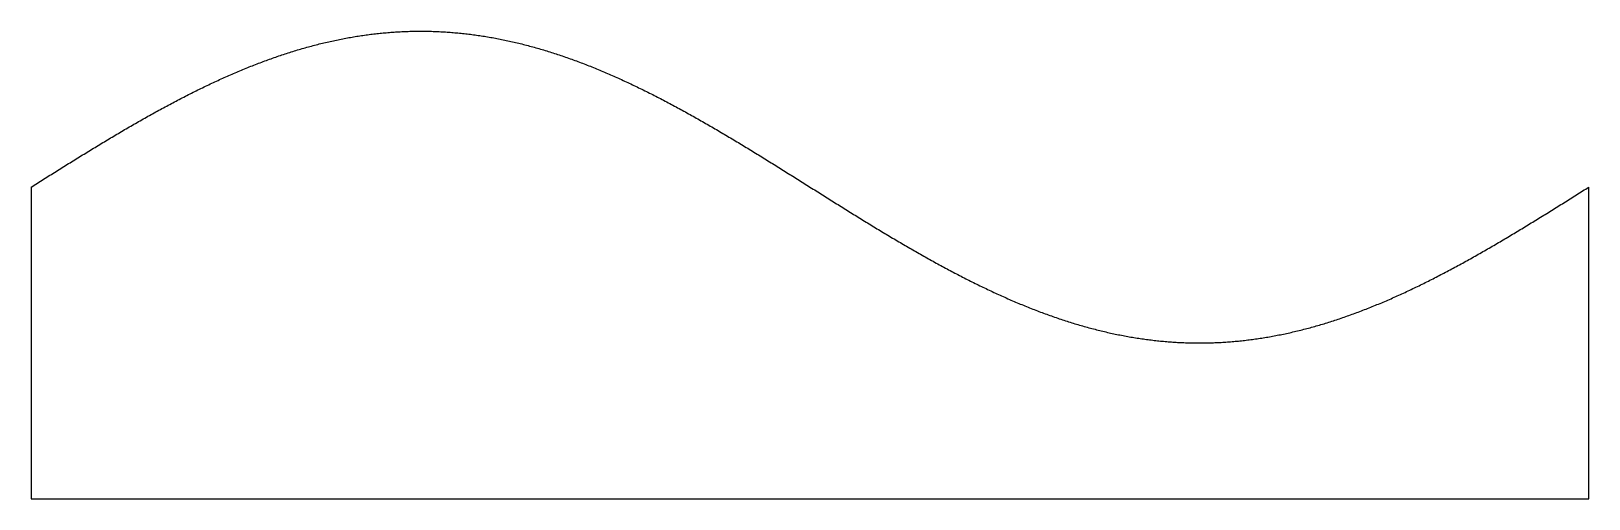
# Model space of a CAD drawing. Header units: centimetres. Extents: x 0 to 500, y -100 to 50.
import ezdxf

# ---------------------------------------------------------------- set-up
doc = ezdxf.new("R2010")
doc.units = ezdxf.units.CM
doc.layers.get('0').update_dxf_attribs({"linetype": 'CONTINUOUS', "lineweight": 25})

msp = doc.modelspace()

# ---------------------------------------------------------------- linework, layer by layer
for p, q in [((89, 44.97), (89.5, 45.11)), ((89.5, 45.11), (90, 45.24)), ((90, 45.24), (90.5, 45.37)), ((90.5, 45.37), (91, 45.51)), ((91, 45.51), (91.5, 45.63)), ((91.5, 45.63), (92, 45.76)), ((92, 45.76), (92.5, 45.89)), ((92.5, 45.89), (93, 46.01)), ((93, 46.01), (93.5, 46.13)), ((93.5, 46.13), (94, 46.25)), ((94, 46.25), (94.5, 46.37)), ((94.5, 46.37), (95, 46.49)), ((95, 46.49), (95.5, 46.6)), ((95.5, 46.6), (96, 46.72)), ((96, 46.72), (96.5, 46.83)), ((96.5, 46.83), (97, 46.94)), ((97, 46.94), (97.5, 47.04)), ((97.5, 47.04), (98, 47.15)), ((98, 47.15), (98.5, 47.25)), ((98.5, 47.25), (99, 47.35)), ((99, 47.35), (99.5, 47.45)), ((99.5, 47.45), (100, 47.55)), ((100, 47.55), (100.5, 47.65)), ((100.5, 47.65), (101, 47.74)), ((101, 47.74), (101.5, 47.84)), ((101.5, 47.84), (102, 47.93)), ((102, 47.93), (102.5, 48.01)), ((102.5, 48.01), (103, 48.1)), ((103, 48.1), (103.5, 48.19)), ((103.5, 48.19), (104, 48.27)), ((104, 48.27), (104.5, 48.35)), ((104.5, 48.35), (105, 48.43)), ((105, 48.43), (105.5, 48.51)), ((105.5, 48.51), (106, 48.58)), ((106, 48.58), (106.5, 48.65)), ((106.5, 48.65), (107, 48.73)), ((107, 48.73), (107.5, 48.8)), ((107.5, 48.8), (108, 48.86)), ((108, 48.86), (108.5, 48.93)), ((108.5, 48.93), (109, 48.99)), ((109, 48.99), (109.5, 49.05)), ((109.5, 49.05), (110, 49.11)), ((110, 49.11), (110.5, 49.17)), ((110.5, 49.17), (111, 49.23)), ((111, 49.23), (111.5, 49.28)), ((111.5, 49.28), (112, 49.33)), ((112, 49.33), (112.5, 49.38)), ((112.5, 49.38), (113, 49.43)), ((113, 49.43), (113.5, 49.48)), ((113.5, 49.48), (114, 49.52)), ((114, 49.52), (114.5, 49.57)), ((114.5, 49.57), (115, 49.61)), ((115, 49.61), (115.5, 49.64)), ((115.5, 49.64), (116, 49.68)), ((116, 49.68), (116.5, 49.72)), ((116.5, 49.72), (117, 49.75)), ((117, 49.75), (117.5, 49.78)), ((117.5, 49.78), (118, 49.81)), ((118, 49.81), (118.5, 49.83)), ((118.5, 49.83), (119, 49.86)), ((119, 49.86), (119.5, 49.88)), ((119.5, 49.88), (120, 49.9)), ((120, 49.9), (120.5, 49.92)), ((120.5, 49.92), (121, 49.94)), ((121, 49.94), (121.5, 49.95)), ((121.5, 49.95), (122, 49.96)), ((122, 49.96), (122.5, 49.98)), ((122.5, 49.98), (123, 49.98)), ((123, 49.98), (123.5, 49.99)), ((123.5, 49.99), (124, 50)), ((124, 50), (124.5, 50)), ((124.5, 50), (125, 50)), ((125, 50), (125.5, 50)), ((125.5, 50), (126, 50)), ((126, 50), (126.5, 49.99)), ((126.5, 49.99), (127, 49.98)), ((127, 49.98), (127.5, 49.98)), ((127.5, 49.98), (128, 49.96)), ((128, 49.96), (128.5, 49.95)), ((128.5, 49.95), (129, 49.94)), ((129, 49.94), (129.5, 49.92)), ((129.5, 49.92), (130, 49.9)), ((130, 49.9), (130.5, 49.88)), ((130.5, 49.88), (131, 49.86)), ((131, 49.86), (131.5, 49.83)), ((131.5, 49.83), (132, 49.81)), ((132, 49.81), (132.5, 49.78)), ((132.5, 49.78), (133, 49.75)), ((133, 49.75), (133.5, 49.72)), ((133.5, 49.72), (134, 49.68)), ((134, 49.68), (134.5, 49.64)), ((134.5, 49.64), (135, 49.61)), ((135, 49.61), (135.5, 49.57)), ((135.5, 49.57), (136, 49.52)), ((136, 49.52), (136.5, 49.48)), ((136.5, 49.48), (137, 49.43)), ((137, 49.43), (137.5, 49.38)), ((137.5, 49.38), (138, 49.33)), ((138, 49.33), (138.5, 49.28)), ((138.5, 49.28), (139, 49.23)), ((139, 49.23), (139.5, 49.17)), ((139.5, 49.17), (140, 49.11)), ((140, 49.11), (140.5, 49.05)), ((140.5, 49.05), (141, 48.99)), ((141, 48.99), (141.5, 48.93)), ((141.5, 48.93), (142, 48.86)), ((142, 48.86), (142.5, 48.8)), ((142.5, 48.8), (143, 48.73)), ((143, 48.73), (143.5, 48.65)), ((143.5, 48.65), (144, 48.58)), ((144, 48.58), (144.5, 48.51)), ((144.5, 48.51), (145, 48.43)), ((145, 48.43), (145.5, 48.35)), ((145.5, 48.35), (146, 48.27)), ((146, 48.27), (146.5, 48.19)), ((146.5, 48.19), (147, 48.1)), ((147, 48.1), (147.5, 48.01)), ((147.5, 48.01), (148, 47.93)), ((148, 47.93), (148.5, 47.84)), ((148.5, 47.84), (149, 47.74)), ((149, 47.74), (149.5, 47.65)), ((149.5, 47.65), (150, 47.55)), ((150, 47.55), (150.5, 47.45)), ((150.5, 47.45), (151, 47.35)), ((151, 47.35), (151.5, 47.25)), ((151.5, 47.25), (152, 47.15)), ((152, 47.15), (152.5, 47.04)), ((152.5, 47.04), (153, 46.94)), ((153, 46.94), (153.5, 46.83)), ((153.5, 46.83), (154, 46.72)), ((154, 46.72), (154.5, 46.6)), ((154.5, 46.6), (155, 46.49)), ((155, 46.49), (155.5, 46.37)), ((155.5, 46.37), (156, 46.25)), ((156, 46.25), (156.5, 46.13)), ((156.5, 46.13), (157, 46.01)), ((157, 46.01), (157.5, 45.89)), ((157.5, 45.89), (158, 45.76)), ((158, 45.76), (158.5, 45.63)), ((158.5, 45.63), (159, 45.51)), ((159, 45.51), (159.5, 45.37)), ((159.5, 45.37), (160, 45.24)), ((160, 45.24), (160.5, 45.11)), ((160.5, 45.11), (161, 44.97)), ((73.5, 39.89), (74, 40.08)), ((74, 40.08), (74.5, 40.27)), ((74.5, 40.27), (75, 40.45)), ((75, 40.45), (75.5, 40.63)), ((75.5, 40.63), (76, 40.82)), ((76, 40.82), (76.5, 41)), ((76.5, 41), (77, 41.18)), ((77, 41.18), (77.5, 41.35)), ((77.5, 41.35), (78, 41.53)), ((78, 41.53), (78.5, 41.7)), ((78.5, 41.7), (79, 41.88)), ((79, 41.88), (79.5, 42.05)), ((79.5, 42.05), (80, 42.22)), ((80, 42.22), (80.5, 42.38)), ((80.5, 42.38), (81, 42.55)), ((81, 42.55), (81.5, 42.71)), ((81.5, 42.71), (82, 42.88)), ((82, 42.88), (82.5, 43.04)), ((82.5, 43.04), (83, 43.2)), ((83, 43.2), (83.5, 43.35)), ((83.5, 43.35), (84, 43.51)), ((84, 43.51), (84.5, 43.66)), ((84.5, 43.66), (85, 43.82)), ((85, 43.82), (85.5, 43.97)), ((85.5, 43.97), (86, 44.11)), ((86, 44.11), (86.5, 44.26)), ((86.5, 44.26), (87, 44.41)), ((87, 44.41), (87.5, 44.55)), ((87.5, 44.55), (88, 44.69)), ((88, 44.69), (88.5, 44.83)), ((88.5, 44.83), (89, 44.97)), ((161, 44.97), (161.5, 44.83)), ((161.5, 44.83), (162, 44.69)), ((162, 44.69), (162.5, 44.55)), ((162.5, 44.55), (163, 44.41)), ((163, 44.41), (163.5, 44.26)), ((163.5, 44.26), (164, 44.11)), ((164, 44.11), (164.5, 43.97)), ((164.5, 43.97), (165, 43.82)), ((165, 43.82), (165.5, 43.66)), ((165.5, 43.66), (166, 43.51)), ((166, 43.51), (166.5, 43.35)), ((166.5, 43.35), (167, 43.2)), ((167, 43.2), (167.5, 43.04)), ((167.5, 43.04), (168, 42.88)), ((168, 42.88), (168.5, 42.71)), ((168.5, 42.71), (169, 42.55)), ((169, 42.55), (169.5, 42.38)), ((169.5, 42.38), (170, 42.22)), ((170, 42.22), (170.5, 42.05)), ((170.5, 42.05), (171, 41.88)), ((171, 41.88), (171.5, 41.7)), ((171.5, 41.7), (172, 41.53)), ((172, 41.53), (172.5, 41.35)), ((172.5, 41.35), (173, 41.18)), ((173, 41.18), (173.5, 41)), ((173.5, 41), (174, 40.82)), ((174, 40.82), (174.5, 40.63)), ((174.5, 40.63), (175, 40.45)), ((175, 40.45), (175.5, 40.27)), ((175.5, 40.27), (176, 40.08)), ((176, 40.08), (176.5, 39.89)), ((61.5, 34.91), (62, 35.13)), ((62, 35.13), (62.5, 35.36)), ((62.5, 35.36), (63, 35.58)), ((63, 35.58), (63.5, 35.8)), ((63.5, 35.8), (64, 36.02)), ((64, 36.02), (64.5, 36.23)), ((64.5, 36.23), (65, 36.45)), ((65, 36.45), (65.5, 36.66)), ((65.5, 36.66), (66, 36.88)), ((66, 36.88), (66.5, 37.09)), ((66.5, 37.09), (67, 37.3)), ((67, 37.3), (67.5, 37.51)), ((67.5, 37.51), (68, 37.71)), ((68, 37.71), (68.5, 37.92)), ((68.5, 37.92), (69, 38.12)), ((69, 38.12), (69.5, 38.32)), ((69.5, 38.32), (70, 38.53)), ((70, 38.53), (70.5, 38.73)), ((70.5, 38.73), (71, 38.92)), ((71, 38.92), (71.5, 39.12)), ((71.5, 39.12), (72, 39.31)), ((72, 39.31), (72.5, 39.51)), ((72.5, 39.51), (73, 39.7)), ((73, 39.7), (73.5, 39.89)), ((176.5, 39.89), (177, 39.7)), ((177, 39.7), (177.5, 39.51)), ((177.5, 39.51), (178, 39.31)), ((178, 39.31), (178.5, 39.12)), ((178.5, 39.12), (179, 38.92)), ((179, 38.92), (179.5, 38.73)), ((179.5, 38.73), (180, 38.53)), ((180, 38.53), (180.5, 38.32)), ((180.5, 38.32), (181, 38.12)), ((181, 38.12), (181.5, 37.92)), ((181.5, 37.92), (182, 37.71)), ((182, 37.71), (182.5, 37.51)), ((182.5, 37.51), (183, 37.3)), ((183, 37.3), (183.5, 37.09)), ((183.5, 37.09), (184, 36.88)), ((184, 36.88), (184.5, 36.66)), ((184.5, 36.66), (185, 36.45)), ((185, 36.45), (185.5, 36.23)), ((185.5, 36.23), (186, 36.02)), ((186, 36.02), (186.5, 35.8)), ((186.5, 35.8), (187, 35.58)), ((187, 35.58), (187.5, 35.36)), ((187.5, 35.36), (188, 35.13)), ((188, 35.13), (188.5, 34.91)), ((51, 29.9), (51.5, 30.15)), ((51.5, 30.15), (52, 30.4)), ((52, 30.4), (52.5, 30.65)), ((52.5, 30.65), (53, 30.89)), ((53, 30.89), (53.5, 31.14)), ((53.5, 31.14), (54, 31.38)), ((54, 31.38), (54.5, 31.63)), ((54.5, 31.63), (55, 31.87)), ((55, 31.87), (55.5, 32.11)), ((55.5, 32.11), (56, 32.35)), ((56, 32.35), (56.5, 32.59)), ((56.5, 32.59), (57, 32.83)), ((57, 32.83), (57.5, 33.07)), ((57.5, 33.07), (58, 33.3)), ((58, 33.3), (58.5, 33.53)), ((58.5, 33.53), (59, 33.77)), ((59, 33.77), (59.5, 34)), ((59.5, 34), (60, 34.23)), ((60, 34.23), (60.5, 34.46)), ((60.5, 34.46), (61, 34.68)), ((61, 34.68), (61.5, 34.91)), ((188.5, 34.91), (189, 34.68)), ((189, 34.68), (189.5, 34.46)), ((189.5, 34.46), (190, 34.23)), ((190, 34.23), (190.5, 34)), ((190.5, 34), (191, 33.77)), ((191, 33.77), (191.5, 33.53)), ((191.5, 33.53), (192, 33.3)), ((192, 33.3), (192.5, 33.07)), ((192.5, 33.07), (193, 32.83)), ((193, 32.83), (193.5, 32.59)), ((193.5, 32.59), (194, 32.35)), ((194, 32.35), (194.5, 32.11)), ((194.5, 32.11), (195, 31.87)), ((195, 31.87), (195.5, 31.63)), ((195.5, 31.63), (196, 31.38)), ((196, 31.38), (196.5, 31.14)), ((196.5, 31.14), (197, 30.89)), ((197, 30.89), (197.5, 30.65)), ((197.5, 30.65), (198, 30.4)), ((198, 30.4), (198.5, 30.15)), ((198.5, 30.15), (199, 29.9)), ((41.5, 24.91), (42, 25.18)), ((42, 25.18), (42.5, 25.45)), ((42.5, 25.45), (43, 25.72)), ((43, 25.72), (43.5, 25.99)), ((43.5, 25.99), (44, 26.26)), ((44, 26.26), (44.5, 26.53)), ((44.5, 26.53), (45, 26.79)), ((45, 26.79), (45.5, 27.06)), ((45.5, 27.06), (46, 27.32)), ((46, 27.32), (46.5, 27.58)), ((46.5, 27.58), (47, 27.84)), ((47, 27.84), (47.5, 28.1)), ((47.5, 28.1), (48, 28.36)), ((48, 28.36), (48.5, 28.62)), ((48.5, 28.62), (49, 28.88)), ((49, 28.88), (49.5, 29.13)), ((49.5, 29.13), (50, 29.39)), ((50, 29.39), (50.5, 29.64)), ((50.5, 29.64), (51, 29.9)), ((199, 29.9), (199.5, 29.64)), ((199.5, 29.64), (200, 29.39)), ((200, 29.39), (200.5, 29.13)), ((200.5, 29.13), (201, 28.88)), ((201, 28.88), (201.5, 28.62)), ((201.5, 28.62), (202, 28.36)), ((202, 28.36), (202.5, 28.1)), ((202.5, 28.1), (203, 27.84)), ((203, 27.84), (203.5, 27.58)), ((203.5, 27.58), (204, 27.32)), ((204, 27.32), (204.5, 27.06)), ((204.5, 27.06), (205, 26.79)), ((205, 26.79), (205.5, 26.53)), ((205.5, 26.53), (206, 26.26)), ((206, 26.26), (206.5, 25.99)), ((206.5, 25.99), (207, 25.72)), ((207, 25.72), (207.5, 25.45)), ((207.5, 25.45), (208, 25.18)), ((208, 25.18), (208.5, 24.91)), ((32.5, 19.86), (33, 20.15)), ((33, 20.15), (33.5, 20.43)), ((33.5, 20.43), (34, 20.72)), ((34, 20.72), (34.5, 21)), ((34.5, 21), (35, 21.29)), ((35, 21.29), (35.5, 21.57)), ((35.5, 21.57), (36, 21.86)), ((36, 21.86), (36.5, 22.14)), ((36.5, 22.14), (37, 22.42)), ((37, 22.42), (37.5, 22.7)), ((37.5, 22.7), (38, 22.98)), ((38, 22.98), (38.5, 23.26)), ((38.5, 23.26), (39, 23.54)), ((39, 23.54), (39.5, 23.81)), ((39.5, 23.81), (40, 24.09)), ((40, 24.09), (40.5, 24.36)), ((40.5, 24.36), (41, 24.64)), ((41, 24.64), (41.5, 24.91)), ((208.5, 24.91), (209, 24.64)), ((209, 24.64), (209.5, 24.36)), ((209.5, 24.36), (210, 24.09)), ((210, 24.09), (210.5, 23.81)), ((210.5, 23.81), (211, 23.54)), ((211, 23.54), (211.5, 23.26)), ((211.5, 23.26), (212, 22.98)), ((212, 22.98), (212.5, 22.7)), ((212.5, 22.7), (213, 22.42)), ((213, 22.42), (213.5, 22.14)), ((213.5, 22.14), (214, 21.86)), ((214, 21.86), (214.5, 21.57)), ((214.5, 21.57), (215, 21.29)), ((215, 21.29), (215.5, 21)), ((215.5, 21), (216, 20.72)), ((216, 20.72), (216.5, 20.43)), ((216.5, 20.43), (217, 20.15)), ((217, 20.15), (217.5, 19.86)), ((24, 14.85), (24.5, 15.15)), ((24.5, 15.15), (25, 15.45)), ((25, 15.45), (25.5, 15.75)), ((25.5, 15.75), (26, 16.05)), ((26, 16.05), (26.5, 16.34)), ((26.5, 16.34), (27, 16.64)), ((27, 16.64), (27.5, 16.94)), ((27.5, 16.94), (28, 17.23)), ((28, 17.23), (28.5, 17.53)), ((28.5, 17.53), (29, 17.82)), ((29, 17.82), (29.5, 18.11)), ((29.5, 18.11), (30, 18.41)), ((30, 18.41), (30.5, 18.7)), ((30.5, 18.7), (31, 18.99)), ((31, 18.99), (31.5, 19.28)), ((31.5, 19.28), (32, 19.57)), ((32, 19.57), (32.5, 19.86)), ((217.5, 19.86), (218, 19.57)), ((218, 19.57), (218.5, 19.28)), ((218.5, 19.28), (219, 18.99)), ((219, 18.99), (219.5, 18.7)), ((219.5, 18.7), (220, 18.41)), ((220, 18.41), (220.5, 18.11)), ((220.5, 18.11), (221, 17.82)), ((221, 17.82), (221.5, 17.53)), ((221.5, 17.53), (222, 17.23)), ((222, 17.23), (222.5, 16.94)), ((222.5, 16.94), (223, 16.64)), ((223, 16.64), (223.5, 16.34)), ((223.5, 16.34), (224, 16.05)), ((224, 16.05), (224.5, 15.75)), ((224.5, 15.75), (225, 15.45)), ((225, 15.45), (225.5, 15.15)), ((225.5, 15.15), (226, 14.85)), ((16, 9.99), (16.5, 10.29)), ((16.5, 10.29), (17, 10.6)), ((17, 10.6), (17.5, 10.91)), ((17.5, 10.91), (18, 11.21)), ((18, 11.21), (18.5, 11.52)), ((18.5, 11.52), (19, 11.82)), ((19, 11.82), (19.5, 12.13)), ((19.5, 12.13), (20, 12.43)), ((20, 12.43), (20.5, 12.74)), ((20.5, 12.74), (21, 13.04)), ((21, 13.04), (21.5, 13.35)), ((21.5, 13.35), (22, 13.65)), ((22, 13.65), (22.5, 13.95)), ((22.5, 13.95), (23, 14.25)), ((23, 14.25), (23.5, 14.55)), ((23.5, 14.55), (24, 14.85)), ((226, 14.85), (226.5, 14.55)), ((226.5, 14.55), (227, 14.25)), ((227, 14.25), (227.5, 13.95)), ((227.5, 13.95), (228, 13.65)), ((228, 13.65), (228.5, 13.35)), ((228.5, 13.35), (229, 13.04)), ((229, 13.04), (229.5, 12.74)), ((229.5, 12.74), (230, 12.43)), ((230, 12.43), (230.5, 12.13)), ((230.5, 12.13), (231, 11.82)), ((231, 11.82), (231.5, 11.52)), ((231.5, 11.52), (232, 11.21)), ((232, 11.21), (232.5, 10.91)), ((232.5, 10.91), (233, 10.6)), ((233, 10.6), (233.5, 10.29)), ((233.5, 10.29), (234, 9.99)), ((7.5, 4.71), (8, 5.02)), ((8, 5.02), (8.5, 5.33)), ((8.5, 5.33), (9, 5.64)), ((9, 5.64), (9.5, 5.95)), ((9.5, 5.95), (10, 6.27)), ((10, 6.27), (10.5, 6.58)), ((10.5, 6.58), (11, 6.89)), ((11, 6.89), (11.5, 7.2)), ((11.5, 7.2), (12, 7.51)), ((12, 7.51), (12.5, 7.82)), ((12.5, 7.82), (13, 8.13)), ((13, 8.13), (13.5, 8.44)), ((13.5, 8.44), (14, 8.75)), ((14, 8.75), (14.5, 9.06)), ((14.5, 9.06), (15, 9.37)), ((15, 9.37), (15.5, 9.68)), ((15.5, 9.68), (16, 9.99)), ((234, 9.99), (234.5, 9.68)), ((234.5, 9.68), (235, 9.37)), ((235, 9.37), (235.5, 9.06)), ((235.5, 9.06), (236, 8.75)), ((236, 8.75), (236.5, 8.44)), ((236.5, 8.44), (237, 8.13)), ((237, 8.13), (237.5, 7.82)), ((237.5, 7.82), (238, 7.51)), ((238, 7.51), (238.5, 7.2)), ((238.5, 7.2), (239, 6.89)), ((239, 6.89), (239.5, 6.58)), ((239.5, 6.58), (240, 6.27)), ((240, 6.27), (240.5, 5.95)), ((240.5, 5.95), (241, 5.64)), ((241, 5.64), (241.5, 5.33)), ((241.5, 5.33), (242, 5.02)), ((242, 5.02), (242.5, 4.71)), ((0, 0), (0.5, 0.31)), ((0, 0), (0, -100)), ((0.5, 0.31), (1, 0.63)), ((1, 0.63), (1.5, 0.94)), ((1.5, 0.94), (2, 1.26)), ((2, 1.26), (2.5, 1.57)), ((2.5, 1.57), (3, 1.88)), ((3, 1.88), (3.5, 2.2)), ((3.5, 2.2), (4, 2.51)), ((4, 2.51), (4.5, 2.83)), ((4.5, 2.83), (5, 3.14)), ((5, 3.14), (5.5, 3.45)), ((5.5, 3.45), (6, 3.77)), ((6, 3.77), (6.5, 4.08)), ((6.5, 4.08), (7, 4.39)), ((7, 4.39), (7.5, 4.71)), ((242.5, 4.71), (243, 4.39)), ((243, 4.39), (243.5, 4.08)), ((243.5, 4.08), (244, 3.77)), ((244, 3.77), (244.5, 3.45)), ((244.5, 3.45), (245, 3.14)), ((245, 3.14), (245.5, 2.83)), ((245.5, 2.83), (246, 2.51)), ((246, 2.51), (246.5, 2.2)), ((246.5, 2.2), (247, 1.88)), ((247, 1.88), (247.5, 1.57)), ((247.5, 1.57), (248, 1.26)), ((248, 1.26), (248.5, 0.94)), ((248.5, 0.94), (249, 0.63)), ((249, 0.63), (249.5, 0.31)), ((249.5, 0.31), (250, 0)), ((250, 0), (250.5, -0.31)), ((250.5, -0.31), (251, -0.63)), ((251, -0.63), (251.5, -0.94)), ((251.5, -0.94), (252, -1.26)), ((252, -1.26), (252.5, -1.57)), ((252.5, -1.57), (253, -1.88)), ((253, -1.88), (253.5, -2.2)), ((253.5, -2.2), (254, -2.51)), ((254, -2.51), (254.5, -2.83)), ((254.5, -2.83), (255, -3.14)), ((255, -3.14), (255.5, -3.45)), ((255.5, -3.45), (256, -3.77)), ((256, -3.77), (256.5, -4.08)), ((256.5, -4.08), (257, -4.39)), ((257, -4.39), (257.5, -4.71)), ((257.5, -4.71), (258, -5.02)), ((492, -5.02), (492.5, -4.71)), ((492.5, -4.71), (493, -4.39)), ((493, -4.39), (493.5, -4.08)), ((493.5, -4.08), (494, -3.77)), ((494, -3.77), (494.5, -3.45)), ((494.5, -3.45), (495, -3.14)), ((495, -3.14), (495.5, -2.83)), ((495.5, -2.83), (496, -2.51)), ((496, -2.51), (496.5, -2.2)), ((496.5, -2.2), (497, -1.88)), ((497, -1.88), (497.5, -1.57)), ((497.5, -1.57), (498, -1.26)), ((498, -1.26), (498.5, -0.94)), ((498.5, -0.94), (499, -0.63)), ((499, -0.63), (499.5, -0.31)), ((499.5, -0.31), (500, 0)), ((500, -100), (500, 0)), ((258, -5.02), (258.5, -5.33)), ((258.5, -5.33), (259, -5.64)), ((259, -5.64), (259.5, -5.95)), ((259.5, -5.95), (260, -6.27)), ((260, -6.27), (260.5, -6.58)), ((260.5, -6.58), (261, -6.89)), ((261, -6.89), (261.5, -7.2)), ((261.5, -7.2), (262, -7.51)), ((262, -7.51), (262.5, -7.82)), ((262.5, -7.82), (263, -8.13)), ((263, -8.13), (263.5, -8.44)), ((263.5, -8.44), (264, -8.75)), ((264, -8.75), (264.5, -9.06)), ((264.5, -9.06), (265, -9.37)), ((265, -9.37), (265.5, -9.68)), ((265.5, -9.68), (266, -9.99)), ((266, -9.99), (266.5, -10.29)), ((483.5, -10.29), (484, -9.99)), ((484, -9.99), (484.5, -9.68)), ((484.5, -9.68), (485, -9.37)), ((485, -9.37), (485.5, -9.06)), ((485.5, -9.06), (486, -8.75)), ((486, -8.75), (486.5, -8.44)), ((486.5, -8.44), (487, -8.13)), ((487, -8.13), (487.5, -7.82)), ((487.5, -7.82), (488, -7.51)), ((488, -7.51), (488.5, -7.2)), ((488.5, -7.2), (489, -6.89)), ((489, -6.89), (489.5, -6.58)), ((489.5, -6.58), (490, -6.27)), ((490, -6.27), (490.5, -5.95)), ((490.5, -5.95), (491, -5.64)), ((491, -5.64), (491.5, -5.33)), ((491.5, -5.33), (492, -5.02)), ((266.5, -10.29), (267, -10.6)), ((267, -10.6), (267.5, -10.91)), ((267.5, -10.91), (268, -11.21)), ((268, -11.21), (268.5, -11.52)), ((268.5, -11.52), (269, -11.82)), ((269, -11.82), (269.5, -12.13)), ((269.5, -12.13), (270, -12.43)), ((270, -12.43), (270.5, -12.74)), ((270.5, -12.74), (271, -13.04)), ((271, -13.04), (271.5, -13.35)), ((271.5, -13.35), (272, -13.65)), ((272, -13.65), (272.5, -13.95)), ((272.5, -13.95), (273, -14.25)), ((273, -14.25), (273.5, -14.55)), ((273.5, -14.55), (274, -14.85)), ((274, -14.85), (274.5, -15.15)), ((475.5, -15.15), (476, -14.85)), ((476, -14.85), (476.5, -14.55)), ((476.5, -14.55), (477, -14.25)), ((477, -14.25), (477.5, -13.95)), ((477.5, -13.95), (478, -13.65)), ((478, -13.65), (478.5, -13.35)), ((478.5, -13.35), (479, -13.04)), ((479, -13.04), (479.5, -12.74)), ((479.5, -12.74), (480, -12.43)), ((480, -12.43), (480.5, -12.13)), ((480.5, -12.13), (481, -11.82)), ((481, -11.82), (481.5, -11.52)), ((481.5, -11.52), (482, -11.21)), ((482, -11.21), (482.5, -10.91)), ((482.5, -10.91), (483, -10.6)), ((483, -10.6), (483.5, -10.29)), ((274.5, -15.15), (275, -15.45)), ((275, -15.45), (275.5, -15.75)), ((275.5, -15.75), (276, -16.05)), ((276, -16.05), (276.5, -16.34)), ((276.5, -16.34), (277, -16.64)), ((277, -16.64), (277.5, -16.94)), ((277.5, -16.94), (278, -17.23)), ((278, -17.23), (278.5, -17.53)), ((278.5, -17.53), (279, -17.82)), ((279, -17.82), (279.5, -18.11)), ((279.5, -18.11), (280, -18.41)), ((280, -18.41), (280.5, -18.7)), ((280.5, -18.7), (281, -18.99)), ((281, -18.99), (281.5, -19.28)), ((281.5, -19.28), (282, -19.57)), ((282, -19.57), (282.5, -19.86)), ((282.5, -19.86), (283, -20.15)), ((467, -20.15), (467.5, -19.86)), ((467.5, -19.86), (468, -19.57)), ((468, -19.57), (468.5, -19.28)), ((468.5, -19.28), (469, -18.99)), ((469, -18.99), (469.5, -18.7)), ((469.5, -18.7), (470, -18.41)), ((470, -18.41), (470.5, -18.11)), ((470.5, -18.11), (471, -17.82)), ((471, -17.82), (471.5, -17.53)), ((471.5, -17.53), (472, -17.23)), ((472, -17.23), (472.5, -16.94)), ((472.5, -16.94), (473, -16.64)), ((473, -16.64), (473.5, -16.34)), ((473.5, -16.34), (474, -16.05)), ((474, -16.05), (474.5, -15.75)), ((474.5, -15.75), (475, -15.45)), ((475, -15.45), (475.5, -15.15)), ((283, -20.15), (283.5, -20.43)), ((283.5, -20.43), (284, -20.72)), ((284, -20.72), (284.5, -21)), ((284.5, -21), (285, -21.29)), ((285, -21.29), (285.5, -21.57)), ((285.5, -21.57), (286, -21.86)), ((286, -21.86), (286.5, -22.14)), ((286.5, -22.14), (287, -22.42)), ((287, -22.42), (287.5, -22.7)), ((287.5, -22.7), (288, -22.98)), ((288, -22.98), (288.5, -23.26)), ((288.5, -23.26), (289, -23.54)), ((289, -23.54), (289.5, -23.81)), ((289.5, -23.81), (290, -24.09)), ((290, -24.09), (290.5, -24.36)), ((290.5, -24.36), (291, -24.64)), ((291, -24.64), (291.5, -24.91)), ((291.5, -24.91), (292, -25.18)), ((458, -25.18), (458.5, -24.91)), ((458.5, -24.91), (459, -24.64)), ((459, -24.64), (459.5, -24.36)), ((459.5, -24.36), (460, -24.09)), ((460, -24.09), (460.5, -23.81)), ((460.5, -23.81), (461, -23.54)), ((461, -23.54), (461.5, -23.26)), ((461.5, -23.26), (462, -22.98)), ((462, -22.98), (462.5, -22.7)), ((462.5, -22.7), (463, -22.42)), ((463, -22.42), (463.5, -22.14)), ((463.5, -22.14), (464, -21.86)), ((464, -21.86), (464.5, -21.57)), ((464.5, -21.57), (465, -21.29)), ((465, -21.29), (465.5, -21)), ((465.5, -21), (466, -20.72)), ((466, -20.72), (466.5, -20.43)), ((466.5, -20.43), (467, -20.15)), ((292, -25.18), (292.5, -25.45)), ((292.5, -25.45), (293, -25.72)), ((293, -25.72), (293.5, -25.99)), ((293.5, -25.99), (294, -26.26)), ((294, -26.26), (294.5, -26.53)), ((294.5, -26.53), (295, -26.79)), ((295, -26.79), (295.5, -27.06)), ((295.5, -27.06), (296, -27.32)), ((296, -27.32), (296.5, -27.58)), ((296.5, -27.58), (297, -27.84)), ((297, -27.84), (297.5, -28.1)), ((297.5, -28.1), (298, -28.36)), ((298, -28.36), (298.5, -28.62)), ((298.5, -28.62), (299, -28.88)), ((299, -28.88), (299.5, -29.13)), ((299.5, -29.13), (300, -29.39)), ((300, -29.39), (300.5, -29.64)), ((300.5, -29.64), (301, -29.9)), ((301, -29.9), (301.5, -30.15)), ((448.5, -30.15), (449, -29.9)), ((449, -29.9), (449.5, -29.64)), ((449.5, -29.64), (450, -29.39)), ((450, -29.39), (450.5, -29.13)), ((450.5, -29.13), (451, -28.88)), ((451, -28.88), (451.5, -28.62)), ((451.5, -28.62), (452, -28.36)), ((452, -28.36), (452.5, -28.1)), ((452.5, -28.1), (453, -27.84)), ((453, -27.84), (453.5, -27.58)), ((453.5, -27.58), (454, -27.32)), ((454, -27.32), (454.5, -27.06)), ((454.5, -27.06), (455, -26.79)), ((455, -26.79), (455.5, -26.53)), ((455.5, -26.53), (456, -26.26)), ((456, -26.26), (456.5, -25.99)), ((456.5, -25.99), (457, -25.72)), ((457, -25.72), (457.5, -25.45)), ((457.5, -25.45), (458, -25.18)), ((301.5, -30.15), (302, -30.4)), ((302, -30.4), (302.5, -30.65)), ((302.5, -30.65), (303, -30.89)), ((303, -30.89), (303.5, -31.14)), ((303.5, -31.14), (304, -31.38)), ((304, -31.38), (304.5, -31.63)), ((304.5, -31.63), (305, -31.87)), ((305, -31.87), (305.5, -32.11)), ((305.5, -32.11), (306, -32.35)), ((306, -32.35), (306.5, -32.59)), ((306.5, -32.59), (307, -32.83)), ((307, -32.83), (307.5, -33.07)), ((307.5, -33.07), (308, -33.3)), ((308, -33.3), (308.5, -33.53)), ((308.5, -33.53), (309, -33.77)), ((309, -33.77), (309.5, -34)), ((309.5, -34), (310, -34.23)), ((310, -34.23), (310.5, -34.46)), ((310.5, -34.46), (311, -34.68)), ((311, -34.68), (311.5, -34.91)), ((311.5, -34.91), (312, -35.13)), ((438, -35.13), (438.5, -34.91)), ((438.5, -34.91), (439, -34.68)), ((439, -34.68), (439.5, -34.46)), ((439.5, -34.46), (440, -34.23)), ((440, -34.23), (440.5, -34)), ((440.5, -34), (441, -33.77)), ((441, -33.77), (441.5, -33.53)), ((441.5, -33.53), (442, -33.3)), ((442, -33.3), (442.5, -33.07)), ((442.5, -33.07), (443, -32.83)), ((443, -32.83), (443.5, -32.59)), ((443.5, -32.59), (444, -32.35)), ((444, -32.35), (444.5, -32.11)), ((444.5, -32.11), (445, -31.87)), ((445, -31.87), (445.5, -31.63)), ((445.5, -31.63), (446, -31.38)), ((446, -31.38), (446.5, -31.14)), ((446.5, -31.14), (447, -30.89)), ((447, -30.89), (447.5, -30.65)), ((447.5, -30.65), (448, -30.4)), ((448, -30.4), (448.5, -30.15)), ((312, -35.13), (312.5, -35.36)), ((312.5, -35.36), (313, -35.58)), ((313, -35.58), (313.5, -35.8)), ((313.5, -35.8), (314, -36.02)), ((314, -36.02), (314.5, -36.23)), ((314.5, -36.23), (315, -36.45)), ((315, -36.45), (315.5, -36.66)), ((315.5, -36.66), (316, -36.88)), ((316, -36.88), (316.5, -37.09)), ((316.5, -37.09), (317, -37.3)), ((317, -37.3), (317.5, -37.51)), ((317.5, -37.51), (318, -37.71)), ((318, -37.71), (318.5, -37.92)), ((318.5, -37.92), (319, -38.12)), ((319, -38.12), (319.5, -38.32)), ((319.5, -38.32), (320, -38.53)), ((320, -38.53), (320.5, -38.73)), ((320.5, -38.73), (321, -38.92)), ((321, -38.92), (321.5, -39.12)), ((321.5, -39.12), (322, -39.31)), ((322, -39.31), (322.5, -39.51)), ((322.5, -39.51), (323, -39.7)), ((323, -39.7), (323.5, -39.89)), ((323.5, -39.89), (324, -40.08)), ((426, -40.08), (426.5, -39.89)), ((426.5, -39.89), (427, -39.7)), ((427, -39.7), (427.5, -39.51)), ((427.5, -39.51), (428, -39.31)), ((428, -39.31), (428.5, -39.12)), ((428.5, -39.12), (429, -38.92)), ((429, -38.92), (429.5, -38.73)), ((429.5, -38.73), (430, -38.53)), ((430, -38.53), (430.5, -38.32)), ((430.5, -38.32), (431, -38.12)), ((431, -38.12), (431.5, -37.92)), ((431.5, -37.92), (432, -37.71)), ((432, -37.71), (432.5, -37.51)), ((432.5, -37.51), (433, -37.3)), ((433, -37.3), (433.5, -37.09)), ((433.5, -37.09), (434, -36.88)), ((434, -36.88), (434.5, -36.66)), ((434.5, -36.66), (435, -36.45)), ((435, -36.45), (435.5, -36.23)), ((435.5, -36.23), (436, -36.02)), ((436, -36.02), (436.5, -35.8)), ((436.5, -35.8), (437, -35.58)), ((437, -35.58), (437.5, -35.36)), ((437.5, -35.36), (438, -35.13)), ((324, -40.08), (324.5, -40.27)), ((324.5, -40.27), (325, -40.45)), ((325, -40.45), (325.5, -40.63)), ((325.5, -40.63), (326, -40.82)), ((326, -40.82), (326.5, -41)), ((326.5, -41), (327, -41.18)), ((327, -41.18), (327.5, -41.35)), ((327.5, -41.35), (328, -41.53)), ((328, -41.53), (328.5, -41.7)), ((328.5, -41.7), (329, -41.88)), ((329, -41.88), (329.5, -42.05)), ((329.5, -42.05), (330, -42.22)), ((330, -42.22), (330.5, -42.38)), ((330.5, -42.38), (331, -42.55)), ((331, -42.55), (331.5, -42.71)), ((331.5, -42.71), (332, -42.88)), ((332, -42.88), (332.5, -43.04)), ((332.5, -43.04), (333, -43.2)), ((333, -43.2), (333.5, -43.35)), ((333.5, -43.35), (334, -43.51)), ((334, -43.51), (334.5, -43.66)), ((334.5, -43.66), (335, -43.82)), ((335, -43.82), (335.5, -43.97)), ((335.5, -43.97), (336, -44.11)), ((336, -44.11), (336.5, -44.26)), ((336.5, -44.26), (337, -44.41)), ((337, -44.41), (337.5, -44.55)), ((337.5, -44.55), (338, -44.69)), ((338, -44.69), (338.5, -44.83)), ((338.5, -44.83), (339, -44.97)), ((339, -44.97), (339.5, -45.11)), ((410.5, -45.11), (411, -44.97)), ((411, -44.97), (411.5, -44.83)), ((411.5, -44.83), (412, -44.69)), ((412, -44.69), (412.5, -44.55)), ((412.5, -44.55), (413, -44.41)), ((413, -44.41), (413.5, -44.26)), ((413.5, -44.26), (414, -44.11)), ((414, -44.11), (414.5, -43.97)), ((414.5, -43.97), (415, -43.82)), ((415, -43.82), (415.5, -43.66)), ((415.5, -43.66), (416, -43.51)), ((416, -43.51), (416.5, -43.35)), ((416.5, -43.35), (417, -43.2)), ((417, -43.2), (417.5, -43.04)), ((417.5, -43.04), (418, -42.88)), ((418, -42.88), (418.5, -42.71)), ((418.5, -42.71), (419, -42.55)), ((419, -42.55), (419.5, -42.38)), ((419.5, -42.38), (420, -42.22)), ((420, -42.22), (420.5, -42.05)), ((420.5, -42.05), (421, -41.88)), ((421, -41.88), (421.5, -41.7)), ((421.5, -41.7), (422, -41.53)), ((422, -41.53), (422.5, -41.35)), ((422.5, -41.35), (423, -41.18)), ((423, -41.18), (423.5, -41)), ((423.5, -41), (424, -40.82)), ((424, -40.82), (424.5, -40.63)), ((424.5, -40.63), (425, -40.45)), ((425, -40.45), (425.5, -40.27)), ((425.5, -40.27), (426, -40.08)), ((339.5, -45.11), (340, -45.24)), ((340, -45.24), (340.5, -45.37)), ((340.5, -45.37), (341, -45.51)), ((341, -45.51), (341.5, -45.63)), ((341.5, -45.63), (342, -45.76)), ((342, -45.76), (342.5, -45.89)), ((342.5, -45.89), (343, -46.01)), ((343, -46.01), (343.5, -46.13)), ((343.5, -46.13), (344, -46.25)), ((344, -46.25), (344.5, -46.37)), ((344.5, -46.37), (345, -46.49)), ((345, -46.49), (345.5, -46.6)), ((345.5, -46.6), (346, -46.72)), ((346, -46.72), (346.5, -46.83)), ((346.5, -46.83), (347, -46.94)), ((347, -46.94), (347.5, -47.04)), ((347.5, -47.04), (348, -47.15)), ((348, -47.15), (348.5, -47.25)), ((348.5, -47.25), (349, -47.35)), ((349, -47.35), (349.5, -47.45)), ((349.5, -47.45), (350, -47.55)), ((350, -47.55), (350.5, -47.65)), ((350.5, -47.65), (351, -47.74)), ((351, -47.74), (351.5, -47.84)), ((351.5, -47.84), (352, -47.93)), ((352, -47.93), (352.5, -48.01)), ((352.5, -48.01), (353, -48.1)), ((353, -48.1), (353.5, -48.19)), ((353.5, -48.19), (354, -48.27)), ((354, -48.27), (354.5, -48.35)), ((354.5, -48.35), (355, -48.43)), ((355, -48.43), (355.5, -48.51)), ((355.5, -48.51), (356, -48.58)), ((356, -48.58), (356.5, -48.65)), ((356.5, -48.65), (357, -48.73)), ((357, -48.73), (357.5, -48.8)), ((357.5, -48.8), (358, -48.86)), ((358, -48.86), (358.5, -48.93)), ((358.5, -48.93), (359, -48.99)), ((359, -48.99), (359.5, -49.05)), ((359.5, -49.05), (360, -49.11)), ((360, -49.11), (360.5, -49.17)), ((360.5, -49.17), (361, -49.23)), ((361, -49.23), (361.5, -49.28)), ((361.5, -49.28), (362, -49.33)), ((362, -49.33), (362.5, -49.38)), ((362.5, -49.38), (363, -49.43)), ((363, -49.43), (363.5, -49.48)), ((363.5, -49.48), (364, -49.52)), ((364, -49.52), (364.5, -49.57)), ((364.5, -49.57), (365, -49.61)), ((365, -49.61), (365.5, -49.64)), ((365.5, -49.64), (366, -49.68)), ((366, -49.68), (366.5, -49.72)), ((366.5, -49.72), (367, -49.75)), ((367, -49.75), (367.5, -49.78)), ((367.5, -49.78), (368, -49.81)), ((368, -49.81), (368.5, -49.83)), ((368.5, -49.83), (369, -49.86)), ((369, -49.86), (369.5, -49.88)), ((369.5, -49.88), (370, -49.9)), ((370, -49.9), (370.5, -49.92)), ((370.5, -49.92), (371, -49.94)), ((371, -49.94), (371.5, -49.95)), ((371.5, -49.95), (372, -49.96)), ((372, -49.96), (372.5, -49.98)), ((372.5, -49.98), (373, -49.98)), ((373, -49.98), (373.5, -49.99)), ((373.5, -49.99), (374, -50)), ((374, -50), (374.5, -50)), ((374.5, -50), (375, -50)), ((375, -50), (375.5, -50)), ((375.5, -50), (376, -50)), ((376, -50), (376.5, -49.99)), ((376.5, -49.99), (377, -49.98)), ((377, -49.98), (377.5, -49.98)), ((377.5, -49.98), (378, -49.96)), ((378, -49.96), (378.5, -49.95)), ((378.5, -49.95), (379, -49.94)), ((379, -49.94), (379.5, -49.92)), ((379.5, -49.92), (380, -49.9)), ((380, -49.9), (380.5, -49.88)), ((380.5, -49.88), (381, -49.86)), ((381, -49.86), (381.5, -49.83)), ((381.5, -49.83), (382, -49.81)), ((382, -49.81), (382.5, -49.78)), ((382.5, -49.78), (383, -49.75)), ((383, -49.75), (383.5, -49.72)), ((383.5, -49.72), (384, -49.68)), ((384, -49.68), (384.5, -49.64)), ((384.5, -49.64), (385, -49.61)), ((385, -49.61), (385.5, -49.57)), ((385.5, -49.57), (386, -49.52)), ((386, -49.52), (386.5, -49.48)), ((386.5, -49.48), (387, -49.43)), ((387, -49.43), (387.5, -49.38)), ((387.5, -49.38), (388, -49.33)), ((388, -49.33), (388.5, -49.28)), ((388.5, -49.28), (389, -49.23)), ((389, -49.23), (389.5, -49.17)), ((389.5, -49.17), (390, -49.11)), ((390, -49.11), (390.5, -49.05)), ((390.5, -49.05), (391, -48.99)), ((391, -48.99), (391.5, -48.93)), ((391.5, -48.93), (392, -48.86)), ((392, -48.86), (392.5, -48.8)), ((392.5, -48.8), (393, -48.73)), ((393, -48.73), (393.5, -48.65)), ((393.5, -48.65), (394, -48.58)), ((394, -48.58), (394.5, -48.51)), ((394.5, -48.51), (395, -48.43)), ((395, -48.43), (395.5, -48.35)), ((395.5, -48.35), (396, -48.27)), ((396, -48.27), (396.5, -48.19)), ((396.5, -48.19), (397, -48.1)), ((397, -48.1), (397.5, -48.01)), ((397.5, -48.01), (398, -47.93)), ((398, -47.93), (398.5, -47.84)), ((398.5, -47.84), (399, -47.74)), ((399, -47.74), (399.5, -47.65)), ((399.5, -47.65), (400, -47.55)), ((400, -47.55), (400.5, -47.45)), ((400.5, -47.45), (401, -47.35)), ((401, -47.35), (401.5, -47.25)), ((401.5, -47.25), (402, -47.15)), ((402, -47.15), (402.5, -47.04)), ((402.5, -47.04), (403, -46.94)), ((403, -46.94), (403.5, -46.83)), ((403.5, -46.83), (404, -46.72)), ((404, -46.72), (404.5, -46.6)), ((404.5, -46.6), (405, -46.49)), ((405, -46.49), (405.5, -46.37)), ((405.5, -46.37), (406, -46.25)), ((406, -46.25), (406.5, -46.13)), ((406.5, -46.13), (407, -46.01)), ((407, -46.01), (407.5, -45.89)), ((407.5, -45.89), (408, -45.76)), ((408, -45.76), (408.5, -45.63)), ((408.5, -45.63), (409, -45.51)), ((409, -45.51), (409.5, -45.37)), ((409.5, -45.37), (410, -45.24)), ((410, -45.24), (410.5, -45.11)), ((0, -100), (500, -100))]:
    msp.add_line(p, q)

doc.saveas('drawing.dxf')
